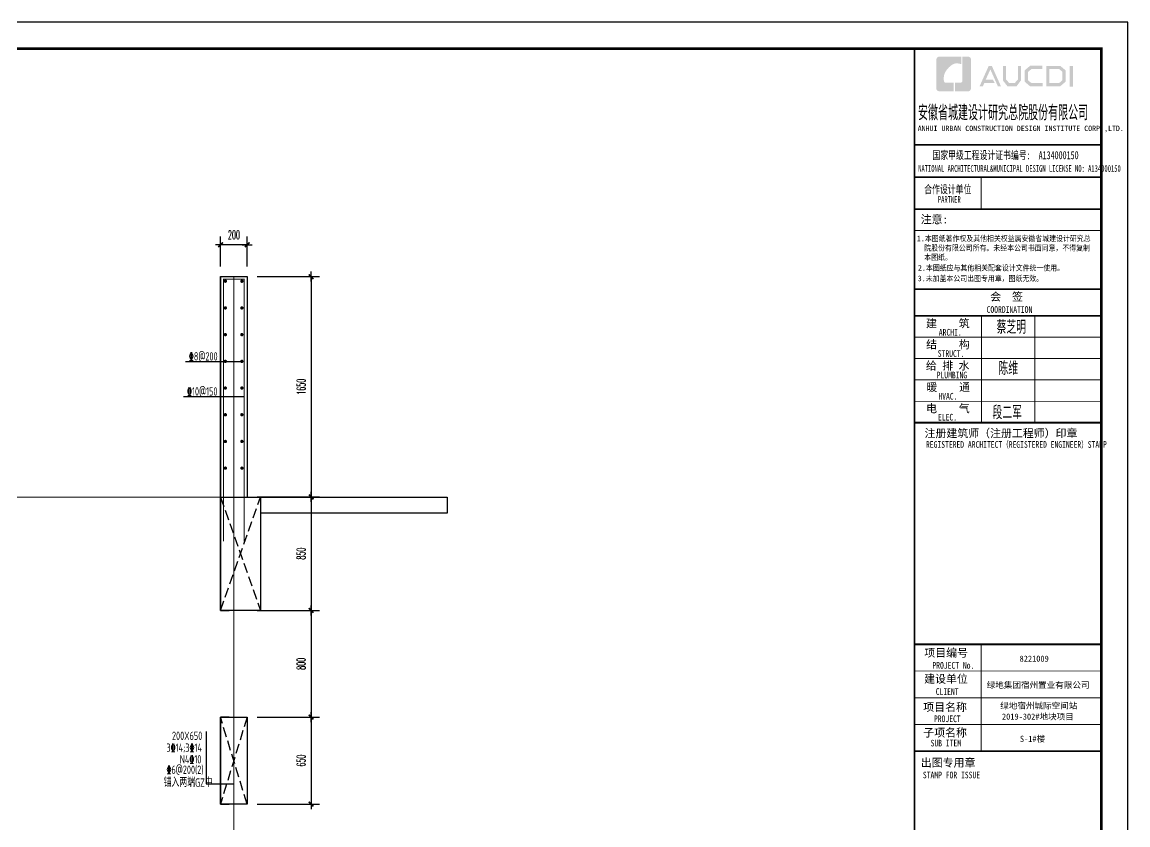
# Model space of a CAD drawing. Extents: x 169490 to 7584583, y -2399407 to 1374371.
# Drawn here: x 3762499 to 3770787, y 637452 to 643465 of the extents above; entities that cross this region are included whole.
import ezdxf

# ---------------------------------------------------------------- set-up
doc = ezdxf.new("R2010")
doc.units = 0
doc.header["$LTSCALE"] = 100
for name, pattern in [('ACAD_ISO10W100', [18.5, 12, -3, 0.5, -3]), ('DASH', [0.35, 0.25, -0.1]), ('DIVIDE2', [15.875, 6.35, -3.175, 0, -3.175, 0, -3.175]), ('DOTE', [2.42, 2, -0.2, 0.02, -0.2])]:
    doc.linetypes.add(name, pattern=pattern)
doc.layers.get('0').update_dxf_attribs({"linetype": 'CONTINUOUS'})
doc.layers.get('DEFPOINTS').update_dxf_attribs({"linetype": 'CONTINUOUS'})
for name, color, linetype in [('10', 7, 'DIVIDE2'), ('S-DETL-RBAR', 1, 'CONTINUOUS'), ('S-DETL-TEXT', 7, 'CONTINUOUS'), ('WALL', 7, 'CONTINUOUS'), ('图框', 140, 'CONTINUOUS'), ('图签文字', 147, 'CONTINUOUS'), ('尺寸标注', 3, 'CONTINUOUS')]:
    doc.layers.add(name, color=color, linetype=linetype)
doc.layers.add('DOTE', color=147, linetype='DOTE', lineweight=15)
doc.layers.add('图签', color=147, linetype='CONTINUOUS', lineweight=18)
doc.styles.add('DIM_FONT_T3', font='SIMPLEX', dxfattribs={"width": 0.494118, "bigfont": 'GBCBIG'})
doc.styles.add('HT', font='simhei.ttf')
doc.styles.add('TSSD_REIN', font='tssdeng.shx', dxfattribs={"width": 0.7, "bigfont": 'hztxt.shx'})
doc.styles.add('宋体', font='')
doc.styles.add('建筑图签-1', font='simhei.ttf', dxfattribs={"width": 0.7})
doc.styles.add('建筑图签-2', font='TXT.shx', dxfattribs={"width": 0.5, "bigfont": 'HZTXT.shx'})
doc.styles.get('宋体').set_extended_font_data('SimSun')
doc.dimstyles.new('DIMN100$TCH&&25', dxfattribs={"dimtxt": 63.75, "dimasz": 0.25, "dimexe": 62.5, "dimexo": 75, "dimgap": 43.125, "dimtad": 1, "dimdec": 0, "dimzin": 0, "dimdsep": 46, "dimtxsty": 'DIM_FONT_T3', "dimblk": '_DIMX', "dimcen": 0.09, "dimclrt": 7, "dimadec": 0, "dimazin": 0, "dimtfac": 1, "dimtdec": 0, "dimtix": 1, "dimtmove": 2, "dimatfit": 3, "dimldrblk": '_DIMX', "dimfxl": 10, "dimtolj": 1, "dimtzin": 0, "dimarcsym": 0})

# ---------------------------------------------------------------- blocks, each defined once
blk = doc.blocks.new('院标1')
h = blk.add_hatch(color=150)
h.dxf.hatch_style = 1
h.set_gradient(color1=(33, 113, 253), color2=(33, 113, 253), tint=1, name='INVCURVED')
edge = h.paths.add_edge_path()
edge.add_spline(control_points=[(116373, 648379), (116379, 648379), (116382, 648379), (116391, 648379), (116391, 648379), (116391, 648379), (116616, 648379), (116616, 648379), (116616, 648379), (116616, 648379), (116616, 648054), (116616, 648054), (116616, 648054), (116616, 648054), (116108, 648054), (116108, 648054), (116108, 648054), (116028, 648054), (115963, 648111), (115963, 648199), (115963, 648199), (115963, 648199), (115963, 649215), (115963, 649215), (115963, 649215), (115963, 649295), (116018, 649360), (116108, 649360), (116108, 649360), (116108, 649360), (116897, 649360), (116897, 649360), (116897, 649360), (116897, 649360), (116897, 649080), (116897, 649080), (116897, 649080), (116897, 649080), (116566, 649140), (116356, 648859), (116356, 648859), (116245, 648719), (116240, 648545), (116247, 648466), (116247, 648466), (116254, 648386), (116247, 648466), (116247, 648466), (116247, 648466), (116247, 648466), (116258, 648374), (116373, 648379)], knot_values=[0, 0, 0, 0, 0.071429, 0.071429, 0.071429, 0.107143, 0.142857, 0.142857, 0.142857, 0.178571, 0.214286, 0.214286, 0.214286, 0.25, 0.285714, 0.285714, 0.285714, 0.321429, 0.357143, 0.357143, 0.357143, 0.392857, 0.428571, 0.428571, 0.428571, 0.464286, 0.5, 0.5, 0.5, 0.535714, 0.571429, 0.571429, 0.571429, 0.607143, 0.642857, 0.642857, 0.642857, 0.678571, 0.714286, 0.714286, 0.714286, 0.75, 0.785714, 0.785714, 0.785714, 0.821429, 0.857143, 0.857143, 0.857143, 0.928571, 1, 1, 1, 1], degree=3, periodic=0)
h = blk.add_hatch(color=150)
h.dxf.hatch_style = 1
h.set_gradient(color1=(33, 113, 253), color2=(33, 113, 253), tint=1, name='INVCURVED')
edge = h.paths.add_edge_path()
edge.add_spline(control_points=[(117268, 649215), (117268, 649215), (117268, 648199), (117268, 648199), (117268, 648199), (117268, 648114), (117212, 648054), (117123, 648054), (117123, 648054), (117123, 648054), (116663, 648054), (116663, 648054), (116663, 648054), (116663, 648054), (116663, 648379), (116663, 648379), (116663, 648379), (116663, 648379), (116865, 648379), (116865, 648379), (116865, 648379), (116907, 648379), (116941, 648413), (116941, 648455), (116941, 648455), (116941, 648455), (116941, 649360), (116941, 649360), (116941, 649360), (116941, 649360), (117123, 649360), (117123, 649360), (117123, 649360), (117204, 649360), (117268, 649306), (117268, 649215)], knot_values=[0, 0, 0, 0, 0.1, 0.1, 0.1, 0.15, 0.2, 0.2, 0.2, 0.25, 0.3, 0.3, 0.3, 0.35, 0.4, 0.4, 0.4, 0.45, 0.5, 0.5, 0.5, 0.55, 0.6, 0.6, 0.6, 0.65, 0.7, 0.7, 0.7, 0.75, 0.8, 0.8, 0.8, 0.9, 1, 1, 1, 1], degree=3, periodic=0)
blk = doc.blocks.new('_DIMX')
blk.add_line((-150, 0), (150, 0))
at = {"const_width": 50}
blk.add_lwpolyline([(-70, -70), (70, 70)], dxfattribs=at)
blk = doc.blocks.new('*D1337')
at = {"layer": 'DEFPOINTS', "color": 0, "transparency": 16777216}
for p in [(3764185.5, 638258.7), (3764185.5, 637608.7), (3764665, 637608.7)]:
    blk.add_point(p, dxfattribs=at)
at = {"layer": '尺寸标注', "color": 0, "lineweight": -2, "transparency": 16777216}
for p, q in [((3764260.5, 638258.7), (3764727.5, 638258.7)), ((3764665, 638258.5), (3764665, 637609)), ((3764260.5, 637608.7), (3764727.5, 637608.7))]:
    blk.add_line(p, q, dxfattribs=at)
at = {"layer": '尺寸标注', "color": 0, "lineweight": -2, "transparency": 16777216, "xscale": 0.25, "yscale": 0.25, "zscale": 0.25}
for p, rotation in [((3764665, 638258.7), 90), ((3764665, 637608.7), 270)]:
    blk.add_blockref('_DIMX', p, dxfattribs=dict(at, rotation=rotation))
at = {"layer": '尺寸标注', "color": 7, "transparency": 16777216, "insert": (3764590, 637933.7), "char_height": 63.75, "attachment_point": 5, "rotation": 90, "style": 'DIM_FONT_T3'}
blk.add_mtext('\\A1;650', dxfattribs=at)
blk = doc.blocks.new('*D1338')
at = {"layer": 'DEFPOINTS', "color": 0, "transparency": 16777216}
for p in [(3764185.5, 639058.7), (3764185.5, 638258.7), (3764665, 638258.7)]:
    blk.add_point(p, dxfattribs=at)
at = {"layer": '尺寸标注', "color": 0, "lineweight": -2, "transparency": 16777216}
for p, q in [((3764260.5, 639058.7), (3764727.5, 639058.7)), ((3764665, 639058.5), (3764665, 638259)), ((3764260.5, 638258.7), (3764727.5, 638258.7))]:
    blk.add_line(p, q, dxfattribs=at)
at = {"layer": '尺寸标注', "color": 0, "lineweight": -2, "transparency": 16777216, "xscale": 0.25, "yscale": 0.25, "zscale": 0.25}
for p, rotation in [((3764665, 639058.7), 90), ((3764665, 638258.7), 270)]:
    blk.add_blockref('_DIMX', p, dxfattribs=dict(at, rotation=rotation))
at = {"layer": '尺寸标注', "color": 7, "transparency": 16777216, "insert": (3764590, 638658.7), "char_height": 63.75, "attachment_point": 5, "rotation": 90, "style": 'DIM_FONT_T3'}
blk.add_mtext('\\A1;800', dxfattribs=at)
blk = doc.blocks.new('*D1339')
at = {"layer": 'DEFPOINTS', "color": 0, "transparency": 16777216}
for p in [(3764185.5, 639908.7), (3764185.5, 639058.7), (3764665, 639058.7)]:
    blk.add_point(p, dxfattribs=at)
at = {"layer": '尺寸标注', "color": 0, "lineweight": -2, "transparency": 16777216}
for p, q in [((3764260.5, 639908.7), (3764727.5, 639908.7)), ((3764665, 639908.5), (3764665, 639059)), ((3764260.5, 639058.7), (3764727.5, 639058.7))]:
    blk.add_line(p, q, dxfattribs=at)
at = {"layer": '尺寸标注', "color": 0, "lineweight": -2, "transparency": 16777216, "xscale": 0.25, "yscale": 0.25, "zscale": 0.25}
for p, rotation in [((3764665, 639908.7), 90), ((3764665, 639058.7), 270)]:
    blk.add_blockref('_DIMX', p, dxfattribs=dict(at, rotation=rotation))
at = {"layer": '尺寸标注', "color": 7, "transparency": 16777216, "insert": (3764590, 639483.7), "char_height": 63.75, "attachment_point": 5, "rotation": 90, "style": 'DIM_FONT_T3'}
blk.add_mtext('\\A1;850', dxfattribs=at)
blk = doc.blocks.new('*D1340')
at = {"layer": 'DEFPOINTS', "color": 0, "transparency": 16777216}
for p in [(3764185.5, 641558.7), (3764185.5, 639908.7), (3764665, 639908.7)]:
    blk.add_point(p, dxfattribs=at)
at = {"layer": '尺寸标注', "color": 0, "lineweight": -2, "transparency": 16777216}
for p, q in [((3764260.5, 641558.7), (3764727.5, 641558.7)), ((3764665, 641558.5), (3764665, 639909)), ((3764260.5, 639908.7), (3764727.5, 639908.7))]:
    blk.add_line(p, q, dxfattribs=at)
at = {"layer": '尺寸标注', "color": 0, "lineweight": -2, "transparency": 16777216, "xscale": 0.25, "yscale": 0.25, "zscale": 0.25}
for p, rotation in [((3764665, 641558.7), 90), ((3764665, 639908.7), 270)]:
    blk.add_blockref('_DIMX', p, dxfattribs=dict(at, rotation=rotation))
at = {"layer": '尺寸标注', "color": 7, "transparency": 16777216, "insert": (3764590, 640733.7), "char_height": 63.75, "attachment_point": 5, "rotation": 90, "style": 'DIM_FONT_T3'}
blk.add_mtext('\\A1;1650', dxfattribs=at)
blk = doc.blocks.new('*D1341')
at = {"layer": 'DEFPOINTS', "color": 0, "transparency": 16777216}
for p in [(3763986.3, 641796.5), (3763986.3, 641558.7), (3764186.5, 641558.7)]:
    blk.add_point(p, dxfattribs=at)
at = {"layer": '尺寸标注', "color": 0, "lineweight": -2, "transparency": 16777216}
for p, q in [((3763986.3, 641633.7), (3763986.3, 641859)), ((3764186.3, 641796.5), (3763986.5, 641796.5)), ((3764186.5, 641633.7), (3764186.5, 641859))]:
    blk.add_line(p, q, dxfattribs=at)
at = {"layer": '尺寸标注', "color": 0, "lineweight": -2, "transparency": 16777216, "xscale": 0.25, "yscale": 0.25, "zscale": 0.25, "rotation": 180}
blk.add_blockref('_DIMX', (3763986.3, 641796.5), dxfattribs=at)
at = {"layer": '尺寸标注', "color": 0, "lineweight": -2, "transparency": 16777216, "xscale": 0.25, "yscale": 0.25, "zscale": 0.25}
blk.add_blockref('_DIMX', (3764186.5, 641796.5), dxfattribs=at)
at = {"layer": '尺寸标注', "color": 7, "transparency": 16777216, "insert": (3764086.4, 641871.5), "char_height": 63.75, "attachment_point": 5, "style": 'DIM_FONT_T3'}
blk.add_mtext('\\A1;200', dxfattribs=at)

msp = doc.modelspace()

# ---------------------------------------------------------------- hatches: boundary and pattern name
at = {"layer": '图框'}
h = msp.add_hatch(color=256, dxfattribs=at)
h.paths.add_polyline_path([(3770349.3, 643136.4), (3770374.5, 643136.4), (3770374.5, 642982.3), (3770349.3, 642982.3)])
h.paths.add_polyline_path([(3770198.8, 643113.1), (3770198.8, 643007.9), (3770270.9, 643007.9), (3770295.7, 643029.2), (3770295.7, 643092.9), (3770271.7, 643113.1)], flags=16)
h.paths.add_polyline_path([(3770175.2, 643136.7), (3770175.2, 642984.2), (3770279.7, 642984.2), (3770319.4, 643018.3), (3770319.4, 643104), (3770280.2, 643136.7)])
h.paths.add_polyline_path([(3770146.6, 643137.4), (3770146.6, 643114.3), (3770065.2, 643114.3), (3770038.6, 643092.2), (3770038.6, 643028.2), (3770065.2, 643007.7), (3770147, 643007.7), (3770147, 642983.4), (3770054.3, 642983.4), (3770013.8, 643018.2), (3770013.8, 643103.9), (3770053.4, 643137.4)])
h.paths.add_polyline_path([(3769850, 643137), (3769874.1, 643137), (3769874.1, 643034.9), (3769896.9, 643008.6), (3769939.1, 643008.6), (3769961.9, 643034.9), (3769961.9, 643137), (3769984.7, 643137), (3769984.7, 643027.5), (3769951.8, 642984.1), (3769884.2, 642984.1), (3769850, 643027.9)])
h.paths.add_polyline_path([(3769743.6, 643136.8), (3769767, 643136.8), (3769835.4, 642983.9), (3769812.3, 642983.9), (3769756, 643110.7), (3769721, 643033.1), (3769775.3, 643033.1), (3769787.4, 643010), (3769711.2, 643010), (3769699.5, 642983.5), (3769674.9, 642983.5)])

# ---------------------------------------------------------------- linework, layer by layer
at = {"layer": '10', "ltscale": 10}
for p, q in [((3763879.3, 638152.8), (3763879.3, 637760.1)), ((3763879.3, 637760.1), (3764085.7, 637760.1))]:
    msp.add_line(p, q, dxfattribs=at)
at = {"layer": 'DOTE', "linetype": 'ACAD_ISO10W100', "ltscale": 100}
for p, q in [((3764085.7, 633108.7), (3764085.7, 641558.7)), ((3765685.4, 639907.7), (3758985.7, 639907.7))]:
    msp.add_line(p, q, dxfattribs=at)
at = {"layer": 'S-DETL-RBAR', "const_width": 7.5}
msp.add_lwpolyline([(3764008.4, 639575.9), (3764008.4, 641539.6), (3764163, 641539.6), (3764163, 639574.6)], dxfattribs=at)
at = {"layer": 'S-DETL-RBAR', "const_width": 12.5}
for points in [[(3764016.1, 641524.1, 1), (3764028.6, 641524.1, 1)], [(3764140.1, 641524.1, 1), (3764152.6, 641524.1, 1)], [(3764016.1, 641324.1, 1), (3764028.6, 641324.1, 1)], [(3764140.1, 641324.1, 1), (3764152.6, 641324.1, 1)], [(3764016.1, 641124.1, 1), (3764028.6, 641124.1, 1)], [(3764140.1, 641124.1, 1), (3764152.6, 641124.1, 1)], [(3764016.1, 640924.1, 1), (3764028.6, 640924.1, 1)], [(3764140.1, 640924.1, 1), (3764152.6, 640924.1, 1)], [(3764016.1, 640724.1, 1), (3764028.6, 640724.1, 1)], [(3764140.1, 640724.1, 1), (3764152.6, 640724.1, 1)], [(3764016.1, 640524.1, 1), (3764028.6, 640524.1, 1)], [(3764140.1, 640524.1, 1), (3764152.6, 640524.1, 1)], [(3764016.1, 640324.1, 1), (3764028.6, 640324.1, 1)], [(3764140.1, 640324.1, 1), (3764152.6, 640324.1, 1)], [(3764016.1, 640124.1, 1), (3764028.6, 640124.1, 1)], [(3764140.1, 640124.1, 1), (3764152.6, 640124.1, 1)]]:
    msp.add_lwpolyline(points, format="xyb", close=True, dxfattribs=at)
at = {"layer": 'S-DETL-TEXT'}
for p, q in [((3764140.7, 640921.4), (3763723.3, 640921.4)), ((3764163, 640658.7), (3763709.4, 640658.7))]:
    msp.add_line(p, q, dxfattribs=at)
at = {"layer": 'WALL'}
for p, q in [((3763986.3, 639058.7), (3763986.3, 641558.7)), ((3763986.3, 641558.7), (3764185.5, 641558.7)), ((3764185.5, 641558.7), (3764185.5, 640658.7)), ((3764185.5, 640658.7), (3764185.5, 640658.7)), ((3764185.5, 640658.7), (3764185.5, 639907.7)), ((3763986.3, 639907.7), (3765685.4, 639907.7)), ((3764285.5, 639907.7), (3764285.5, 639058.7)), ((3765685.4, 639907.7), (3765685.4, 639787.7)), ((3765685.4, 639787.7), (3764285.5, 639787.7)), ((3764285.5, 639058.7), (3763986.3, 639058.7))]:
    msp.add_line(p, q, dxfattribs=at)
at = {"layer": 'WALL', "linetype": 'DASH', "ltscale": 3}
for p, q in [((3763986.3, 639058.7), (3764285.5, 639907.7)), ((3763986.3, 639907.7), (3764285.5, 639058.7)), ((3764185.5, 638258.7), (3763985.5, 637608.7)), ((3764185.5, 637608.7), (3763985.5, 638258.7))]:
    msp.add_line(p, q, dxfattribs=at)
at = {"layer": 'WALL'}
for points in [[(3763986.3, 641558.7), (3763986.3, 639058.7), (3764050.9, 639058.7)], [(3764050.9, 638258.7), (3763985.5, 638258.7), (3763985.5, 637608.7), (3764050.7, 637608.7)]]:
    msp.add_lwpolyline(points, dxfattribs=at)
msp.add_lwpolyline([(3763985.5, 638258.7), (3764185.5, 638258.7), (3764185.5, 637608.7), (3763985.5, 637608.7)], close=True, dxfattribs=at)
at = {"layer": '图框'}
for p, q in [((3769187.6, 642544.7), (3770587.6, 642544.7)), ((3769187.6, 642544.7), (3770587.6, 642544.7)), ((3769187.6, 642304.7), (3770587.6, 642304.7))]:
    msp.add_line(p, q, dxfattribs=at)
msp.add_lwpolyline([(3753966.7, 631584.7), (3770786.7, 631584.7), (3770786.7, 643464.7), (3753966.7, 643464.7)], close=True, dxfattribs=at)
at = {"layer": '图框', "const_width": 20}
msp.add_lwpolyline([(3754466.7, 631784.7), (3770586.7, 631784.7), (3770586.7, 643264.7), (3754466.7, 643264.7)], close=True, dxfattribs=at)
at = {"layer": '图框'}
for points, const_width in [([(3769187.6, 631784.7), (3769187.6, 643264.7)], 14), ([(3769187.6, 642544.7), (3770587.6, 642544.7)], 12), ([(3769187.6, 642304.7), (3770587.6, 642304.7)], 12), ([(3769187.6, 642304.7), (3770587.6, 642304.7)], 12), ([(3769687.6, 642304.7), (3769687.6, 642064.7)], 7), ([(3769187.6, 642064.7), (3770587.6, 642064.7)], 12), ([(3769187.6, 642064.7), (3770587.6, 642064.7)], 12), ([(3769187.6, 641904.6), (3770587.6, 641904.6)], 7), ([(3769189.3, 641464.7), (3770589.3, 641464.7)], 12), ([(3769189.3, 641264.7), (3770589.3, 641264.7)], 14), ([(3769189.3, 641264.7), (3770589.3, 641264.7)], 14), ([(3769689.3, 641264.7), (3769689.3, 640464.7)], 7), ([(3770089.3, 641264.7), (3770089.3, 640464.7)], 7), ([(3769189.3, 641104.7), (3770589.3, 641104.7)], 7), ([(3769189.3, 640944.7), (3770589.3, 640944.7)], 7), ([(3769189.3, 640784.7), (3770589.3, 640784.7)], 7), ([(3769189.3, 640624.7), (3770589.3, 640624.7)], 7), ([(3769189.3, 640464.7), (3770589.3, 640464.7)], 14), ([(3769187.6, 638804.7), (3770587.6, 638804.7)], 14), ([(3769187.6, 638804.7), (3770587.6, 638804.7)], 14), ([(3769687.6, 638004.7), (3769687.6, 638804.7)], 7), ([(3769187.6, 638604.7), (3770587.6, 638604.7)], 7), ([(3769187.6, 638404.7), (3770587.6, 638404.7)], 7), ([(3769187.6, 638204.7), (3770587.6, 638204.7)], 7), ([(3770587.6, 638004.7), (3769187.6, 638004.7)], 14)]:
    msp.add_lwpolyline(points, dxfattribs=dict(at, const_width=const_width))

# ---------------------------------------------------------------- block references
at = {"xscale": 0.2, "yscale": 0.2, "zscale": 0.2}
msp.add_blockref('院标1', (3746157.9, 513334.9), dxfattribs=at)

# ---------------------------------------------------------------- texts
at = {"layer": 'S-DETL-TEXT', "style": 'TSSD_REIN', "width": 0.7}
for s, p in [('%%1328@200', (3763748.7, 640930.2)), ('%%13210@150', (3763734.9, 640667.5)), ('200X650', (3763622.5, 638088.5, 3.7)), ('3%%13214;3%%13214', (3763581, 637999.4, 3.7)), ('N4%%13210', (3763680.9, 637912.3, 3.7)), ('%%1326@200(2)', (3763581, 637834.4, 3.7)), ('锚入两端GZ中', (3763559.6, 637737.6))]:
    msp.add_text(s, height=62.5, dxfattribs=at).set_placement(p)
at = {"layer": '图框'}
for s, height, style, width, p in [('ANHUI URBAN CONSTRUCTION DESIGN INSTITUTE CORP.,LTD.', 40, '建筑图签-1', 0.91, (3769211.3, 642649.1)), ('NATIONAL ARCHITECTURAL&MUNICIPAL DESIGN LICENSE NO: A134000150', 50, '建筑图签-1', 0.6, (3769215, 642343.6)), ('PARTNER', 50, '建筑图签-1', 0.6, (3769362.6, 642111.4)), ('1.本图纸著作权及其他相关权益属安徽省城建设计研究总', 42, 'HT', 0.88, (3769204.8, 641823.4)), ('院股份有限公司所有。未经本公司书面同意，不得复制', 42, 'HT', 0.88, (3769260.7, 641752.5)), ('本图纸。', 42, 'HT', 0.88, (3769260.7, 641682.5)), (' 2.本图纸应与其他相关配套设计文件统一使用。 ', 42, 'HT', 0.88, (3769182.6, 641603.1)), ('3.未加盖本公司出图专用章，图纸无效。', 42, 'HT', 0.88, (3769211.2, 641524.2)), ('COORDINATION', 50, '建筑图签-1', 0.7, (3769727.6, 641287.3)), ('ARCHI.', 50, '建筑图签-1', 0.7, (3769369.5, 641117)), ('STRUCT.', 50, '建筑图签-1', 0.7, (3769361.6, 640957.7)), ('PLUMBING', 50, '建筑图签-1', 0.7, (3769353.5, 640796.4)), ('HVAC.', 50, '建筑图签-1', 0.7, (3769366.4, 640637.7)), ('ELEC.', 50, '建筑图签-1', 0.7, (3769363.3, 640480.8)), ('REGISTERED ARCHITECT（REGISTERED ENGINEER）STAMP', 50, '建筑图签-1', 0.7, (3769273.4, 640276.4)), ('PROJECT No.', 50, '建筑图签-1', 0.7, (3769321.6, 638621.7, -359.8)), ('CLIENT', 50, '建筑图签-1', 0.7, (3769346.4, 638425.9)), ('PROJECT', 50, '建筑图签-1', 0.7, (3769333.4, 638222)), ('SUB ITEM', 50, '建筑图签-1', 0.7, (3769308.1, 638039.8)), ('STAMP FOR ISSUE', 50, '建筑图签-1', 0.7, (3769250.2, 637800.9))]:
    msp.add_text(s, height=height, dxfattribs=dict(at, style=style, width=width)).set_placement(p)
at = {"layer": '图签', "color": 2, "style": '宋体'}
for s, height, p in [('8221009', 45.87, (3769975.1, 638674.2)), ('绿地集团宿州置业有限公司', 45.869, (3769728.7, 638477.1)), ('绿地宿州城际空间站', 45.87, (3769829.6, 638322.2)), ('2019-302#地块项目', 45.869, (3769843.1, 638240.4)), ('S-1#楼', 45.87, (3769977.5, 638074.2))]:
    msp.add_text(s, height=height, dxfattribs=at).set_placement(p)
at = {"layer": '图签文字', "color": 7, "style": '建筑图签-1'}
for s, height, width, p in [('安徽省城建设计研究总院股份有限公司', 100, 0.55, (3769213.3, 642740.1)), ('国家甲级工程设计证书编号:  A134000150', 60, 0.7, (3769322.1, 642438.2)), ('合作设计单位', 60, 0.7, (3769260.6, 642182.7))]:
    msp.add_text(s, height=height, dxfattribs=dict(at, width=width)).set_placement(p)
for s, p in [('注意:', (3769233.9, 641957.3)), ('会  签', (3769754.6, 641378.2)), ('建    筑', (3769273.6, 641178)), ('结    构', (3769274.5, 641020.5)), ('给 排 水', (3769272.7, 640861.8)), ('暖    通', (3769276.3, 640701.1)), ('电    气', (3769274.3, 640541.1)), ('注册建筑师（注册工程师）印章', (3769262.7, 640355.4)), ('项目编号', (3769261.2, 638711.2)), ('建设单位', (3769259.7, 638515.7)), ('项目名称', (3769253, 638304.1)), ('子项名称', (3769253, 638112.8)), ('出图专用章', (3769234.8, 637888.3))]:
    msp.add_text(s, height=60, dxfattribs=at).set_placement(p)
at = {"layer": '图签文字', "color": 1, "style": '建筑图签-2', "width": 0.7}
for s, p in [('蔡芝明', (3769802.6, 641130.3)), ('陈维', (3769816.8, 640822.1)), ('段二军', (3769771.8, 640491))]:
    msp.add_text(s, height=100, dxfattribs=at).set_placement(p)

# ---------------------------------------------------------------- dimensions: what is measured, and where the dimension line sits
at = {"layer": '尺寸标注'}
dim = msp.add_linear_dim(base=(3763986.3, 641796.5), p1=(3764186.5, 641558.7), p2=(3763986.3, 641558.7), dimstyle='DIMN100$TCH&&25', dxfattribs=at)
dim.commit()
dim.dimension.update_dxf_attribs({"geometry": '*D1341', "text_midpoint": (3764086.4, 641871.5)})
for base, p1, p2, picture, middle in [((3764665, 639908.7), (3764185.5, 641558.7), (3764185.5, 639908.7), '*D1340', (3764590, 640733.7)), ((3764665, 639058.7), (3764185.5, 639908.7), (3764185.5, 639058.7), '*D1339', (3764590, 639483.7)), ((3764665, 638258.7), (3764185.5, 639058.7), (3764185.5, 638258.7), '*D1338', (3764590, 638658.7)), ((3764665, 637608.7), (3764185.5, 638258.7), (3764185.5, 637608.7), '*D1337', (3764590, 637933.7))]:
    dim = msp.add_linear_dim(base=base, p1=p1, p2=p2, angle=90, dimstyle='DIMN100$TCH&&25', dxfattribs=at)
    dim.commit()
    dim.dimension.update_dxf_attribs({"geometry": picture, "text_midpoint": middle})

doc.saveas('drawing.dxf')
